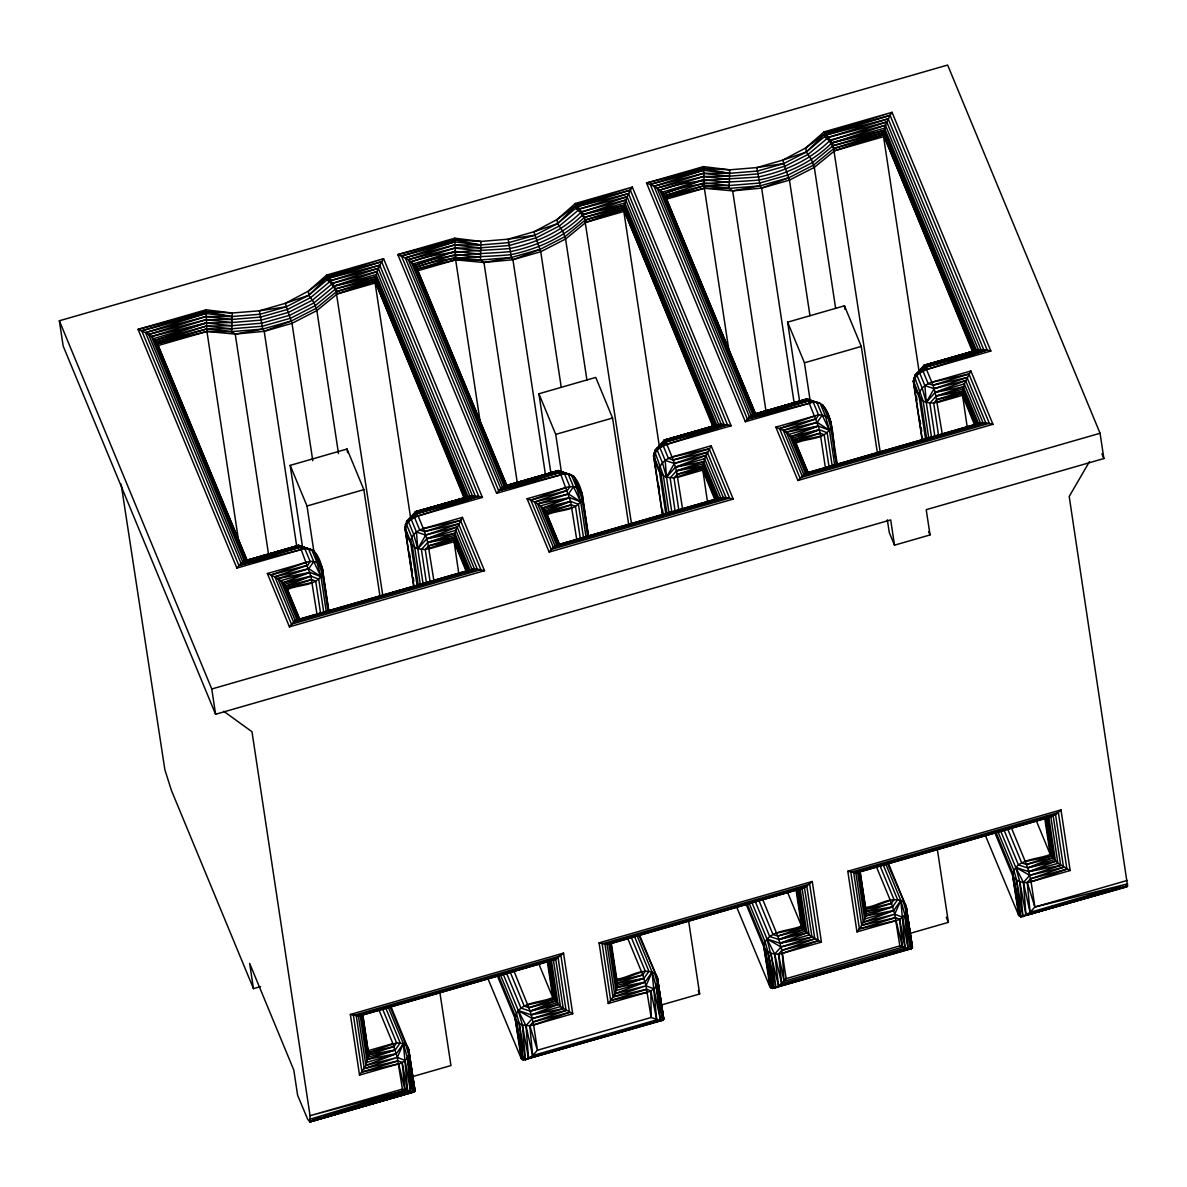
<?xml version="1.0" encoding="UTF-8"?>
<svg xmlns="http://www.w3.org/2000/svg" width="1187" height="1187" viewBox="0 0 1187 1187"><rect width="100%" height="100%" fill="white"/><g stroke="black" fill="none" stroke-linecap="round" stroke-linejoin="round"><path stroke-width="1.5" d="M413.951 587.802L404.797 527.34L406.592 521.731L418.091 515.915L482.397 497.412L383.594 258.692L381.62 261.733L329.303 277.995L308.843 295.237L286.29 306.795L259.374 310.801L232.266 313.012L206.034 309.807L206.939 331.455L238.795 542.147M662.672 516.197L653.518 455.749L655.313 450.125L666.812 444.324L731.118 425.807L632.315 187.086L630.342 190.128L578.024 206.39L557.564 223.646L534.996 235.189L508.095 239.195L480.987 241.421L454.755 238.201L455.66 259.864L480.601 424.738M922.403 441.43L913.263 380.968L915.043 375.359L926.543 369.543L990.863 351.026L892.045 112.32L890.087 115.362L826.745 134.784L806.285 152.04L783.717 163.583L756.816 167.59L729.708 169.815L703.476 166.61L704.381 188.258L729.59 354.972M482.397 497.412L478.762 496.403L381.62 261.733L377.006 271.6L375.003 281.156L337.197 293.961L316.87 310.593L292.017 323.324L264.211 331.321L235.234 334.096L231.732 331.603L232.266 313.012L205.945 311.573L138.063 329.378L236.881 568.083L301.186 549.566C315.163 544.314 320.713 560.19 322.79 571.051L328.888 611.35M731.118 425.807L727.483 424.798L630.342 190.128L625.727 200.01L623.709 209.55L585.918 222.355L565.591 238.988L540.738 251.718L512.932 259.716L483.955 262.49L480.453 259.998L480.987 241.421L454.666 239.967L397.808 254.597L496.611 493.317L560.932 474.8C574.909 469.548 580.443 485.409 582.535 496.285L588.618 536.583M990.863 351.026L987.213 350.017L890.087 115.362L885.457 125.228L883.454 134.784L834.639 150.764L814.312 167.382L789.459 180.112L761.653 188.11L732.676 190.884L729.174 188.407L729.708 169.815L703.387 168.376L646.529 183.006L745.332 421.711L809.653 403.194C823.63 397.942 829.164 413.818 831.241 424.679L837.339 464.978M638.547 934.54L657.331 977.984L663.726 1018.654L662.687 1020.36L523.23 1059.932L521.197 1058.448L515.217 1018.906C516.597 1001.442 541.376 1002.985 552.771 997.555L560.457 1006.576L572.713 1013.713L563.543 953.102L350.358 1014.47L359.527 1075.096L398.609 1063.834C407.022 1062.454 413.031 1051.489 405.954 1045.079L389.826 1006.146M887.268 862.949L906.052 906.378L912.462 947.256L911.408 948.754L772.485 988.415L769.918 986.857L763.938 947.3C765.318 929.836 790.097 931.38 801.492 925.949L809.178 934.97L821.434 942.122L812.264 881.496L599.079 942.864L608.248 1003.49L647.33 992.243C654.527 990.596 660.818 982.762 656.456 975.506M1089.429 461.669L1069.205 496.478L1127.576 885.962L1020.672 916.735L1018.639 915.251L1012.659 875.694C1014.039 858.231 1038.818 859.774 1050.213 854.343L1057.899 863.364L1070.155 870.516L1060.985 809.89L847.8 871.258L856.969 931.884L896.051 920.637C903.248 918.99 909.539 911.156 905.177 903.915M298.263 547.252L298.664 545.352L314.258 551.08L322.389 573.914L328.205 612.388M260.576 986.59L253.469 988.637L249.656 963.384L293.797 1070.036L297.625 1095.304L307.581 1119.044L309.822 1121.952L310.044 1115.691L251.985 731.741L223.72 711.265M326.633 275.087L383.594 258.692L327.968 276.437L327.3 280.147L331.173 280.473L378.282 268.336L472.411 495.736L415.569 511.701L415.168 513.6L406.592 521.731L408.491 521.776L411.192 519.312L416.192 512.19L472.411 495.736L478.762 496.403L418.091 515.915L415.569 511.701L406.592 521.731L416.192 512.19L475.171 495.825L379.721 265.22L329.303 277.995L326.633 275.087L308.368 291.112L285.384 303.308L259.374 310.801L262.757 329.066L264.211 331.321L296.913 547.504M557.994 472.471L558.394 470.571L574.004 476.313L582.12 499.133L587.936 537.607M663.889 441.994L664.29 440.095L718.639 424.456L727.483 424.798L666.812 444.324L664.29 440.095L655.313 450.125L657.212 450.17L659.913 447.722L664.913 440.6L721.132 424.13L627.003 196.73L579.879 208.867L576.007 208.541L576.689 204.847L575.354 203.481L557.089 219.506L534.105 231.702L508.095 239.195L511.478 257.46L512.932 259.716L545.634 475.898M923.62 367.228L924.02 365.314L978.37 349.675L987.213 350.017L926.543 369.543L924.02 365.314L915.043 375.359L916.943 375.404L919.643 372.941L924.643 365.819L980.863 349.364L886.734 121.964L828.6 137.262L824.728 136.935L825.41 133.241L824.075 131.891L805.81 147.9L782.827 160.111L756.816 167.59L760.199 185.855L761.653 188.11L794.073 402.467M362.643 1013.713L368.682 1054.753L365.878 1065.466L359.527 1075.096M458.939 574.701L453.835 539.818L455.853 530.277L462.426 517.369L484.504 570.695L289.435 626.855L267.372 573.529L306.454 562.267C313.175 559.893 322.819 562.534 322.79 571.051C320.267 586.793 297.922 583.989 287.313 589.687C284.568 581.022 275.236 576.585 267.372 573.529M610.311 1034.856L663.637 1019.514L657.539 983.622L654.675 973.488C642.523 966.604 628.917 977.984 616.721 979.141C619.11 987.985 613.634 996.872 608.248 1003.49M707.66 503.095L702.556 468.227L704.559 458.672L711.147 445.763L733.225 499.089L549.18 552.074L527.102 498.748L566.184 487.501C572.906 485.127 582.55 487.768 582.535 496.285C579.998 512.012 557.653 509.208 547.044 514.921C544.314 506.255 534.966 501.804 527.102 498.748M859.863 870.635L865.442 907.536C867.816 916.394 862.341 925.266 856.969 931.884M967.39 428.314L962.286 393.446L964.304 383.905L970.892 370.997L992.955 424.323L797.901 480.483L775.823 427.142L814.905 415.895C822.68 412.646 833.6 418.047 830.841 427.528L836.39 464.176M387.956 1006.398L403.372 1043.64L397.289 1057.424L402.438 1089.102L412.794 1092.218L415.02 1090.452L407.734 1047.112M636.677 934.792L652.093 972.049L646.01 985.818L651.144 1017.496L660.521 1020.612L662.687 1020.36L657.539 983.622M885.398 863.186L900.814 900.443L894.716 914.227L899.865 945.891L910.236 949.006L911.408 948.754L906.26 912.017L903.396 901.883C891.244 894.998 877.638 906.378 865.442 907.536M796.314 446.98L795.765 443.315C806.67 437.78 824.698 440.318 830.841 427.528L827.977 417.409L822.725 404.708L821.374 404.678C836.331 419.886 831.479 445.066 837.013 464.043M423.062 583.603L417.794 548.795L425.658 535.055L458.568 523.897L477.278 569.107L484.504 570.695M671.783 511.998L666.515 477.189L674.379 463.449L707.289 452.292L725.999 497.516L733.225 499.089M931.513 437.231L926.261 402.423L934.11 388.668L967.019 377.525L985.729 422.735L992.955 424.323M289.435 626.855L293.56 622.003L274.85 576.778L307.596 565.249L310.178 561.555L304.925 548.854L300.163 547.281L241.006 563.231L236.881 568.083M206.034 309.807L138.063 329.378L145.556 332.642L241.006 563.231L244.344 560.991L298.664 545.352L308.501 548.884L313.754 561.585L308.754 568.707L277.877 578.603L295.266 620.638L293.56 622.003L477.278 569.107L472.011 569.345L295.266 620.638L474.518 569.033L457.114 526.998L425.658 535.055L416.444 532.013L411.192 519.312M475.171 495.825L417.052 513.63L414.471 517.324L419.723 530.025L424.486 531.598L458.568 523.897M549.18 552.074L553.29 547.222L534.58 502.012L567.327 490.468L569.908 486.789L564.656 474.088L559.893 472.515L500.736 488.465L496.611 493.317M454.755 238.201L397.808 254.597L405.286 257.861L500.736 488.465L504.089 486.225L558.394 470.571L568.232 474.103L573.499 486.804L568.484 493.926L537.607 503.837L554.997 545.857L553.29 547.222L725.999 497.516L720.732 497.739L554.997 545.857L723.239 497.427L705.835 455.407L674.379 463.449L665.165 460.408L659.913 447.722M586.927 380.063L565.591 238.988L562.786 231.242L557.564 223.646L557.089 219.506L576.689 204.847L578.024 206.39L628.442 193.615L723.892 424.219L665.773 442.039L663.192 445.718L668.444 458.419L673.207 459.992L707.289 452.292M775.823 427.142L783.301 430.406L816.048 418.863L818.629 415.183L813.377 402.482L808.614 400.909L749.457 416.86L745.332 421.711M703.476 166.61L646.529 183.006L654.007 186.27L749.457 416.86L752.795 414.619L807.115 398.98L816.953 402.512L822.22 415.198L817.205 422.335L786.328 432.231L783.301 430.406L817.205 422.335L829.461 430.287L834.713 465.096M362.688 1015.063L368.682 1054.753L394.025 1046.548L396.606 1042.869L403.372 1043.64L405.954 1045.079L408.818 1055.213L414.753 1091.387L309.822 1121.952L413.966 1091.966L408.818 1055.213L412.794 1092.218L309.822 1121.952M403.372 1043.64L407.69 1091.343L310.356 1121.225L412.794 1092.218L407.423 1057.973L403.372 1043.64L396.295 1053.715L365.878 1065.466L358.4 1016.102L350.358 1014.47M835.648 308.457L814.312 167.382L811.507 159.637L806.285 152.04L805.81 147.9L825.41 133.241L826.745 134.784L888.173 118.848L983.637 349.453L925.504 367.258L922.922 370.952L928.175 383.638L932.937 385.211L967.019 377.525M611.142 942.241L617.403 983.148L642.731 974.942L645.327 971.263L631.306 937.404M662.687 1020.36L656.144 986.367L652.093 972.049L645.016 982.124L614.599 993.875L607.121 944.496L599.079 942.864M859.848 870.056L866.124 911.542L891.452 903.352L894.048 899.657L880.027 865.798M747.202 903.915L764.027 944.54L772.485 988.415L912.195 948.19L906.26 912.017L910.236 949.006L904.865 914.762L900.814 900.443L893.737 910.518L863.32 922.269L855.842 872.89L847.8 871.258M797.901 480.483L805.365 473.376L980.477 422.973L985.729 422.735L802.011 475.631L783.301 430.406M748.952 902.758L765.066 941.706L767.944 951.826L774.191 988.267L778.627 986.16L786.165 978.622L899.865 945.891M563.543 953.102L555.768 959.274L358.4 1016.102L362.08 1014.306L368.519 1056.964L395.182 1050.005L400.182 1042.883L385.478 1007.333M812.264 881.496L804.489 887.668L607.121 944.496L610.801 942.701L617.24 985.358L643.903 978.414L648.903 971.278L634.184 935.727M434.071 581.853L427.75 542.459L454.369 535.515L468.954 570.784L468.108 571.808L453.998 537.726L427.75 542.459L421.415 549.566L426.4 582.535M418.328 585.606L412.23 545.308L404.797 527.34C407.601 534.966 408.966 545.827 417.794 548.795L426.771 538.764L457.114 526.998M453.998 537.726L428.537 545.916L425.258 549.596L417.794 548.795L413.744 534.476L408.491 521.776L406.547 524.52L405.405 530.114L413.996 586.912M667.049 514.001L660.951 473.702L653.518 455.749C656.307 463.36 657.687 474.221 666.515 477.189L675.492 467.159L705.835 455.407M716.117 498.51L702.704 466.12L677.258 474.31L673.979 477.99L666.515 477.189L662.465 462.871L657.212 450.17L655.269 452.915L654.126 458.508L662.717 515.306M926.78 439.235L920.697 398.921L913.263 380.968C916.052 388.579 917.417 399.455 926.261 402.423L935.222 392.378L965.58 380.626L982.97 422.646L803.718 474.251L786.328 432.231L818.318 426.044L829.461 430.287L825.395 415.954L820.143 403.268L807.753 399.47L751.163 415.495L657.034 188.08L654.007 186.27L703.327 170.32L729.263 173.347L757.514 171.032L783.717 163.583L789.459 180.112L809.964 315.683M976.56 425.436L962.449 391.354L937.003 399.544L933.709 403.209L926.261 402.423L922.195 388.09L916.943 375.404L914.999 378.134L913.856 383.742L922.447 440.525M500.231 974.364L516.36 1013.297L519.223 1023.431L525.485 1059.872L532.651 1055.569L529.803 1025.687L533.097 1022.007L566.08 1010.478L558.127 957.924L356.293 1016.027L364.246 1068.582L398.075 1060.881L402.141 1062.439L407.69 1091.343L310.43 1119.104L405.108 1090.363L402.141 1062.439M900.814 900.443L905.132 948.146L781.699 983.667L778.524 954.081L781.818 950.401L814.801 938.872L806.848 886.318L605.014 944.422L612.967 996.976L646.796 989.275L650.862 990.833L656.737 1019.856L532.651 1055.569L525.96 1025.657L518.289 1010.567L502.873 973.31M997.673 831.167L1013.787 870.101L1016.665 880.235L1022.927 916.661L1030.093 912.358L1027.245 882.475L1030.524 878.81L1063.522 867.267L1055.569 814.712L1060.985 809.89M532.651 1055.569L537.444 1050.228L651.144 1017.496L650.862 990.833M1127.279 880.428L1034.886 907.031L1030.093 912.358L1023.402 882.445L1015.731 867.356L1000.315 830.114M657.598 447.677L655.313 450.125L664.913 440.6L723.892 424.219M917.328 372.896L915.043 375.359L924.643 365.819L983.637 349.453M312.789 460.719L292.017 323.324L286.29 306.795L260.087 314.229L231.821 316.543L205.885 313.516L145.556 332.642L148.583 334.467L205.959 319.733L231.613 319.451L260.636 317.063L287.551 309.421L310.727 297.551L331.173 280.473L379.721 265.22M561.243 387.288L540.738 251.718L534.996 235.189L508.808 242.638L480.542 244.952L454.606 241.925L405.286 257.861L408.313 259.686L454.68 248.128L480.334 247.846L509.357 245.472L536.272 237.815L559.448 225.96L579.879 208.867L628.442 193.615M755.763 414.367L665.952 197.398L662.198 192.22L657.034 188.08L703.401 176.522L729.041 176.24L758.078 173.866L784.993 166.21L808.154 154.355L828.6 137.262L888.173 118.848M316.899 613.679L310.86 576.125L301.186 549.566L238.899 565.457L141.772 330.787L205.945 311.573L231.821 316.543L205.87 316.543L148.583 334.467L151.432 336.544L206.108 322.968L231.48 322.538L261.199 320.104L288.753 312.27L312.493 300.133L332.909 283.189L378.282 268.336M576.63 538.898L570.591 501.344L560.932 474.8L498.644 490.676L401.503 256.006L454.666 239.967L480.542 244.952L454.591 244.937L408.313 259.686L411.177 261.778C443.166 250.249 476.61 251.318 509.92 248.498C536.212 242.979 561.258 231.569 580.621 212.651L627.003 196.73M816.953 402.512L818.258 403.224L807.115 398.98L752.795 414.619L659.898 190.172C691.887 178.643 725.331 179.712 758.641 176.893C784.933 171.373 809.964 159.978 829.342 141.045L886.734 121.964M434.472 506.997L415.213 512.176L469.918 496.062L377.006 271.6L334.452 286.022L314.065 302.833L289.865 315.223L261.763 323.205L231.45 325.698L206.33 326.099L155.274 340.254L151.432 336.544L205.959 319.733L231.48 322.538M681.442 435.866L663.934 440.57L718.639 424.456L625.727 200.01L582.58 215.04C562.831 234.343 537.296 245.976 510.484 251.614C478.198 254.611 445.629 252.623 415.005 265.473L411.177 261.778L454.68 248.128L480.201 250.932M941.187 361.085L923.664 365.804L978.37 349.675L885.457 125.228L831.286 143.449C811.552 162.738 786.017 174.37 759.205 180.009C726.919 183.006 694.35 181.017 663.726 193.882L755.852 415.079L665.002 195.603L703.772 182.902L728.981 185.558L759.725 183.035L788.242 174.934L812.798 162.367L833.155 145.66L883.974 130.466L975.313 351.115L974.453 352.138L883.603 132.677L833.155 145.66L826.745 134.784M512.932 259.716L540.263 249.285L565.042 236.599L585.369 219.951L623.872 207.443L714.722 426.919L716.725 425.124L624.792 202.992L583.173 214.417L576.007 208.541M415.213 512.176L466.862 497.487L375.522 276.838L335.713 288.856L315.356 305.578L290.815 318.146L262.297 326.247L231.539 328.769L206.612 328.977L156.55 341.99L155.274 340.254L206.108 322.968L231.45 325.698M264.211 331.321L291.542 320.891L316.321 308.205L336.648 291.542L375.151 279.049L466.001 498.525M663.934 440.57L715.568 425.896L624.243 205.247L584.167 217.547C564.122 237.133 538.215 248.929 511.018 254.641C479.088 257.92 446.831 255.279 416.281 267.209L415.005 265.473L454.829 251.362L480.171 254.092M761.653 188.11L788.984 177.679L813.763 164.993L834.09 148.345L883.603 132.677M381.62 261.733L327.968 276.437L308.843 295.237L285.384 303.308L286.29 306.795M575.354 203.481L632.315 187.086L576.689 204.847L557.564 223.646L534.105 231.702L534.996 235.189M824.075 131.891L892.045 112.32L825.41 133.241L806.285 152.04L782.827 160.111L783.717 163.583M462.426 517.369L423.344 528.616C417.112 530.53 410.227 535.604 410.657 542.815L417.038 584.954M711.147 445.763L672.065 457.01C665.833 458.924 658.933 463.998 659.378 471.209L666.026 515.173M970.892 370.997L931.795 382.244C925.563 384.143 918.679 389.217 919.124 396.443L925.771 440.407M327.968 276.437L308.368 291.112L308.843 295.237L314.065 302.833L316.87 310.593L338.488 453.493M466.862 497.487L468.019 496.715L376.071 274.598L334.452 286.022L327.3 280.147M824.728 136.935L831.894 142.826L884.523 128.226L976.471 350.343L923.664 365.804M548.943 961.44L554.952 1001.131L530.203 1011.146L520.989 1008.104L506.285 972.554M797.397 888.039L803.673 929.525L778.924 939.54L769.71 936.498L754.991 900.948M1046.118 816.433L1052.394 857.919L1027.645 867.934L1018.431 864.908L1003.712 829.357M299.614 619.406L285.844 586.126L310.86 576.125L318.724 579.122L323.992 613.931M559.344 544.625L545.575 511.36L570.591 501.344L578.455 504.356L583.722 539.165M786.328 432.231L794.296 439.754L819.312 429.739L827.176 432.751L832.161 465.719M513.882 970.847L530.203 1011.146L556.436 1002.867L549.982 960.209L551.421 960.387L558.083 1004.514L531.316 1014.855L518.289 1010.567L522.354 1024.885L528.586 1058.596L660.521 1020.612L656.144 986.367M789.845 891.155L800.127 888.796L806.804 932.923L780.037 943.25L767.01 938.962L752.291 903.411M905.132 948.146L899.583 919.228L895.517 917.67L861.688 925.37L853.735 872.816L1055.569 814.712L1048.848 817.19L1055.525 861.317L1028.758 871.644L1015.731 867.356L1019.781 881.689L1026.028 915.385L1127.042 886.689L1126.107 885.932M299.955 620.222L298.249 619.48L283.04 582.743L309.866 572.416L320.994 576.659L326.262 611.468M559.685 545.441L557.994 544.714L542.785 507.977L569.612 497.635L580.74 501.893L585.992 536.702M942.523 435.481L935.222 392.378L964.304 383.905L980.477 422.973L805.365 473.376L789.192 434.308L818.318 426.044L819.312 429.739L793.02 438.018L807.62 473.287L806.715 473.109L791.506 436.371L818.318 426.044L807.753 399.47L749.457 416.86M310.356 1121.225L410.672 1092.099L405.153 1060.436L397.289 1057.424L392.882 1043.581L368 1050.732L368.534 1052.646L396.606 1042.869L382.585 1009.009M642.731 974.942L641.603 971.975L617.255 981.041L642.731 974.942L646.01 985.818L653.874 988.83L660.521 1020.612M891.452 903.352L890.324 900.369L865.976 909.435L891.452 903.352L894.716 914.227L902.595 917.225L908.114 948.888L778.627 986.16L767.01 938.962L781.016 946.959L814.801 938.872M430.243 582.565L425.258 549.596L453.835 539.818L466.936 571.466M678.964 510.959L673.979 477.99L702.556 468.227L715.657 499.861M938.694 436.193L933.709 403.209L962.286 393.446L975.388 425.08M418.091 515.915L423.344 528.616L460.467 520.41L480.869 569.686L291.468 624.214L271.066 574.938L306.454 562.267M666.812 444.324L672.065 457.01L709.188 448.805L729.59 498.08L551.198 549.447L530.797 500.157L566.184 487.501M926.543 369.543L931.795 382.244L968.918 374.024L989.32 423.314L799.919 477.842L779.518 428.552L814.905 415.895M663.726 193.882L703.55 179.771L728.892 182.486M496.997 974.883L515.217 1018.906C518.482 1025.523 527.132 1026.785 533.631 1024.974L569.493 1012.318L560.932 955.713L353.414 1015.464L361.976 1072.054L398.609 1063.834L405.108 1090.363L310.044 1115.691L402.438 1089.102M647.33 992.243L610.682 1000.463L602.135 943.858L809.653 884.122L818.214 940.712L782.352 953.369C775.853 955.179 767.203 953.918 763.938 947.3L745.718 903.277M995.136 833.378L1012.659 875.694C1015.924 882.312 1024.574 883.573 1031.073 881.763L1066.935 869.107L1058.374 812.516L850.842 872.252L859.403 928.857L896.051 920.637L902.55 947.167L784.013 981.278L778.524 954.081M470.111 570.012L472.011 569.345L455.853 530.277L426.771 538.764L427.75 542.459L454.903 533.275L470.111 570.012L296.913 619.762L280.74 580.695L309.866 572.416L277.877 578.603M682.792 510.247L676.471 470.868L703.075 463.909L717.675 499.178L718.832 498.406L703.624 461.669L676.471 470.868L670.136 477.96L675.121 510.944M962.449 391.354L936.202 396.087L962.82 389.143L977.42 424.412L978.578 423.64L963.354 386.888L936.202 396.087L929.866 403.194L934.852 436.163M361.427 1015.093L368.104 1059.205L395.182 1050.005L368.682 1054.753M510.262 972.257L524.268 1006.116L529.031 1007.689L553.691 999.335L547.815 960.402M610.148 943.487L616.825 987.614L643.903 978.414L617.403 983.148M758.968 900.651L772.989 934.51L777.752 936.083L802.412 927.73L796.522 888.796M1027.245 882.475L1034.886 907.031L1127.65 883.84L1030.093 912.358L1127.576 885.962L1026.028 915.385L1023.402 882.445L1029.737 875.353L1060.688 865.442L1053.21 816.077L855.842 872.89L858.869 871.881L865.546 916.008L892.624 906.809L897.624 899.687L882.905 864.121M1007.689 829.045L1021.71 862.904L1026.473 864.477L1051.133 856.124L1045.243 817.205M364.246 1068.582L397.289 1057.424L365.878 1065.466M612.967 996.976L646.01 985.818L614.599 993.875M861.688 925.37L894.716 914.227L863.32 922.269M299.896 619.555L286.794 587.921L311.647 579.568L315.712 581.126L320.698 614.109M559.626 544.774L546.524 513.14L571.377 504.801L575.458 506.359L580.161 537.503M791.506 436.371L819.312 429.739L820.098 433.196L794.296 439.754L795.245 441.534L820.098 433.196L824.179 434.754L829.164 467.723M507.131 486.685L416.281 267.209L455.051 254.508L480.26 257.164M368.104 1059.205L396.295 1053.715L367.228 1062.202L360.195 1015.76L555.768 959.274L563.246 1008.653L532.295 1018.55L525.96 1025.657L528.586 1058.596M616.825 987.614L645.016 982.124L615.934 990.596L608.916 944.169L804.489 887.668L811.967 937.047L781.016 946.959L774.681 954.051L778.627 986.16M247.4 561.451L156.55 341.99L206.33 326.099L231.539 328.769M657.034 188.08L703.312 173.332L729.263 173.347L703.387 168.376L650.224 184.415L747.365 419.07L809.653 403.194M659.898 190.172L703.401 176.522L728.922 179.326M423.344 528.616L424.486 531.598L460.467 520.41M672.065 457.01L673.207 459.992L709.188 448.805M931.795 382.244L932.937 385.211L968.918 374.024M361.976 1072.054L398.075 1060.881M610.682 1000.463L646.796 989.275M859.403 928.857L895.517 917.67M264.953 556.065L298.323 545.827L306.187 548.839M508.882 486.136L514.149 484.519M528.2 480.216L533.467 478.598M536.984 477.515L558.053 471.061L565.917 474.058M771.654 410.227L776.921 408.61M780.438 407.527L806.774 399.455L754.146 414.352L662.198 192.22L703.55 179.771M416.281 267.209L417.23 268.989L455.333 257.386L480.453 259.998L511.478 257.46L540.263 249.285M667.02 202.829L665.952 197.398L704.054 185.78L728.981 185.558M315.935 1119.059L321.217 1117.457M454.829 251.362L413.477 263.826L505.425 485.943L558.053 471.061L504.089 486.225L411.177 261.778M156.55 341.99L157.5 343.77L206.612 328.977L231.732 331.603L262.757 329.066L291.542 320.891M206.108 322.968L153.746 338.592L245.694 560.724L298.323 545.827L244.344 560.991L151.432 336.544M241.006 563.231L299.302 545.842L311.691 549.64L316.944 562.341L320.994 576.659L308.754 568.707L274.85 576.778M500.736 488.465L559.032 471.076L571.422 474.859L576.674 487.56L580.74 501.893L568.484 493.926L534.58 502.012M238.899 565.457L300.163 547.281L301.186 549.566M498.644 490.676L559.893 472.515L560.932 474.8M747.365 419.07L808.614 400.909M148.583 334.467L242.712 561.866L298.664 545.352L245.694 560.724M408.313 259.686L502.442 487.1L558.394 470.571L505.425 485.943M751.163 415.495L807.115 398.98L754.146 414.352M1043.507 910.058L1020.672 916.735L1012.748 872.949L995.923 832.31M1047.023 909.034L1068.122 902.877M1071.624 901.853L1076.906 900.31M1083.924 898.247L1096.224 894.657M1099.741 893.633L1105.023 892.09M1112.041 890.042L1120.825 887.475L1115.528 888.826M894.508 545.174L890.695 519.906L215.589 714.262L63.163 346.04L59.35 320.772L947.641 65.048L1100.067 433.27L1103.88 458.538L926.216 509.683L930.044 534.936L894.508 545.174L889.256 532.473L887.342 519.847M666.471 199.164L704.381 188.258L729.174 188.407L760.199 185.855L788.984 177.679M302.626 547.711L290.177 465.378L347.034 449.012L363.845 489.637L379.899 595.77M550.798 472.456L538.898 393.772L595.755 377.407L612.566 418.032L628.902 526.004M799.801 402.69L787.619 322.167L844.461 305.801L861.287 346.441L877.608 454.398M313.917 551.747L307.003 506.003L363.845 489.637M561.525 472.827L555.724 434.397L612.566 418.032M810.246 401.221L804.445 362.807L861.287 346.441M429.086 548.884L453.953 541.717L466.254 571.437M677.807 477.278L702.674 470.111L714.975 499.831M937.537 402.497L962.405 395.345L974.705 425.05M300.934 619.154L468.954 570.784M560.665 544.373L715.909 499.682M809.386 472.782L830.618 466.669M834.149 465.645L975.64 424.916M215.589 714.262L211.776 688.994L1100.067 433.27M369.157 1012.259L378.03 1009.707M381.576 1008.698L386.888 1007.155M393.98 1005.122L402.853 1002.57M406.399 1001.546L415.257 998.994M418.803 997.97L440.08 991.842M443.626 990.833L448.938 989.305M456.031 987.258L464.889 984.706M484.4 979.097L493.258 976.545M496.804 975.521L502.116 973.993M509.208 971.945L518.081 969.393M521.627 968.369L526.939 966.841M534.031 964.794L542.889 962.256M612.566 942.196L621.424 939.644M624.97 938.62L630.297 937.092M637.389 935.044L658.651 928.917M662.198 927.908L674.617 924.332M678.163 923.308L683.475 921.78M690.567 919.732L695.879 918.204M702.971 916.171L708.298 914.628M715.39 912.595L720.702 911.067M727.794 909.019L736.667 906.467M740.198 905.444L745.525 903.915M752.617 901.868L761.475 899.316M765.021 898.307L770.348 896.764M777.44 894.731L786.298 892.179M864.833 869.567L859.507 871.095L865.961 913.753L892.624 906.809L866.124 911.542M868.38 868.543L877.238 865.991M884.33 863.958L893.203 861.406M896.734 860.382L902.061 858.854M909.153 856.806L918.011 854.254M921.557 853.23L926.884 851.702M933.976 849.669L942.834 847.117M946.38 846.094L955.238 843.542M958.784 842.518L964.111 840.989M971.203 838.942L980.061 836.39M983.608 835.381L988.919 833.838M996.012 831.805L1004.885 829.253M1008.431 828.229L1013.743 826.701M1020.835 824.653L1042.112 818.54M529.803 1025.687L537.444 1050.228L533.631 1024.974L572.713 1013.713M821.434 942.122L782.352 953.369L784.013 981.278M1034.886 907.031L1031.073 881.763L1070.155 870.516M411.859 1076.817L450.941 1065.555L439.665 990.997M660.58 1005.211L699.662 993.964L688.668 921.216M909.301 933.605L948.383 922.358L937.389 849.61M763.938 947.3L771.001 987.97L774.547 986.961M793.999 981.352L799.296 979.824M855.886 963.532L861.183 962.019M880.635 956.41L885.947 954.882M498.481 975.521L515.306 1016.146L523.23 1059.932L606.765 1035.88M976.471 350.343L924.02 365.314L980.863 349.364M716.725 425.124L664.29 440.095L721.132 424.13M468.019 496.715L415.569 511.701L472.411 495.736M1087.025 897.046L1095.898 894.523M1099.459 893.514L1104.785 892.001M502.442 487.1L559.032 471.076L559.893 472.515M242.712 561.866L299.302 545.842L300.163 547.281M1127.042 886.689L1020.672 916.735L1016.665 880.235M312.404 1120.202L321.232 1117.724M324.763 1116.73L330.06 1115.246M337.108 1113.258L354.765 1108.287M358.296 1107.293L414.753 1091.387L409.218 1052.365M925.504 367.258L987.213 350.017M665.773 442.039L727.483 424.798M417.052 513.63L478.762 496.403M825.41 133.241L890.087 115.362M829.342 141.045L834.016 148.42L883.454 134.784L973.266 351.753M576.689 204.847L630.342 190.128M580.621 212.651L585.31 220.025L623.709 209.55L713.535 426.519M331.9 284.242L336.589 291.616L375.003 281.156L464.814 498.125M141.772 330.787L205.885 313.516M885.457 125.228L830.351 139.977L827.116 138.849M944.689 360.151L949.941 358.741M953.443 357.791L958.695 356.382M962.197 355.447L967.45 354.023M684.944 434.917L690.196 433.507M693.698 432.572L698.95 431.163M650.224 184.415L703.327 170.32M401.503 256.006L454.606 241.925M145.556 332.642L205.87 316.543L231.613 319.451M1031.073 881.763L1030.524 878.81L1066.935 869.107M786.165 978.622L781.818 950.401L818.214 940.712M533.631 1024.974L533.097 1022.007L569.493 1012.318M779.518 428.552L816.048 418.863M530.797 500.157L567.327 490.468M271.066 574.938L307.596 565.249M654.007 186.27L703.312 173.332L729.041 176.24M405.286 257.861L454.591 244.937L480.334 247.846M625.727 200.01L581.63 211.583L578.395 210.455M377.006 271.6L332.909 283.189L329.674 282.046M965.58 380.626L934.11 388.668L924.896 385.641L919.643 372.941M545.575 511.36L571.377 504.801M285.844 586.126L311.647 579.568M1011.324 827.651L1026.473 864.477L1052.394 857.919M762.603 899.242L777.752 936.083L803.673 929.525M529.031 1007.689L554.952 1001.131M665.002 195.603L704.054 185.78L729.174 188.407M578.024 206.39L584.434 217.251L623.872 207.443M329.303 277.995L335.713 288.856L375.151 279.049M262.757 329.066L235.234 334.096L206.939 331.455L158.019 345.551L157.5 343.77L206.939 331.455L231.732 331.603M937.003 399.544L962.286 393.446M677.258 474.31L702.556 468.227M428.537 545.916L453.835 539.818M1063.522 867.267L1029.737 875.353L1015.731 867.356M368.534 1052.646L394.025 1046.548M566.08 1010.478L532.295 1018.55L518.289 1010.567M831.894 142.826L883.974 130.466M665.952 197.398L704.381 188.258L732.676 190.884L760.199 185.855M511.478 257.46L483.955 262.49L455.66 259.864L417.75 270.77L417.23 268.989L455.66 259.864L480.453 259.998M542.785 507.977L570.591 501.344L544.299 509.624L558.899 544.892M283.04 582.743L310.86 576.125L284.568 584.39L299.169 619.659M1055.525 861.317L1027.645 867.934L1026.473 864.477M806.804 932.923L778.924 939.54L777.752 936.083M558.083 1004.514L530.203 1011.146L533.097 1022.007M583.173 214.417L624.243 205.247M334.452 286.022L375.522 276.838M795.765 443.315L795.245 441.534L820.632 436.163L820.098 433.196M546.524 513.14L571.911 507.754M286.794 587.921L312.181 582.535M1025.331 861.51L1051.133 856.124M776.624 933.101L802.412 927.73M527.903 1004.706L553.691 999.335M963.354 386.888L935.222 392.378L932.937 385.211M703.624 461.669L675.492 467.159L673.207 459.992M454.903 533.275L426.771 538.764L424.486 531.598M537.607 503.837L569.612 497.635L540.471 505.914L556.644 544.981L557.994 544.714L720.732 497.739L704.559 458.672L675.492 467.159L676.471 470.868L702.704 466.12M1060.688 865.442L1028.758 871.644L1027.645 867.934L1053.878 859.655L1047.424 816.997M865.546 916.008L893.737 910.518L864.655 918.99L857.637 872.564L1050.866 816.938L1057.899 863.364L1028.758 871.644L1030.524 878.81M811.967 937.047L780.037 943.25L778.924 939.54L805.157 931.261L798.703 888.603M563.246 1008.653L531.316 1014.855L560.457 1006.576L553.424 960.135L551.421 960.387M800.127 888.796L802.145 888.529L809.178 934.97L780.037 943.25L781.818 950.401M823.823 406.726L825.395 409.203M575.101 478.316L581.927 493.51L588.025 533.809M405.212 524.491L406.547 524.52L411.8 537.207L414.664 547.341L420.213 583.989M808.347 400.049L814.638 402.452M568.232 474.103L569.537 474.83M308.501 548.884L309.792 549.596M316.929 555.59L315.356 553.097L322.196 568.276L328.562 610.415M1018.639 915.251L985.121 834.847M888.366 863.275L906.052 906.378L912.462 947.256L910.77 943.353M769.918 986.857L736.4 906.453M662.702 1016.354L663.726 1018.654L657.331 977.984L639.11 933.976M521.197 1058.448L487.679 978.058M413.981 1087.96L415.02 1090.452L408.625 1049.59L390.924 1006.487M767.01 938.962L774.681 954.051L781.699 983.667M822.22 415.198L829.461 430.287M573.499 486.804L580.74 501.893M313.754 561.585L320.994 576.659M1101.907 453.775L1103.88 458.538M972.554 351.649L883.454 134.784M928.724 531.761L930.044 534.936M1036.192 820.484L1050.213 854.343L1044.901 819.193M787.619 322.167L804.445 362.807M795.245 441.534L808.347 473.168M794.296 439.754L808.406 473.836M946.291 917.269L948.383 922.358M712.823 426.43L623.709 209.55M876.303 866.51L890.324 900.369M787.471 892.09L801.492 925.949L795.913 889.048M538.898 393.772L555.724 434.397M417.23 268.989L507.042 485.973M415.005 265.473L506.345 486.121M698.268 990.566L699.662 993.964M464.102 498.036L375.003 281.156M627.582 938.116L641.603 971.975M538.75 963.696L552.771 997.555L547.192 960.654M290.177 465.378L307.003 506.003M157.5 343.77L247.311 560.739M155.274 340.254L246.614 560.902M378.861 1009.722L392.882 1043.581M59.35 320.772L211.776 688.994M253.469 988.637L171.477 790.557L164.874 769.784L121.133 484.088M833.155 145.66L880.353 453.033M584.434 217.251L631.632 524.639M335.713 288.856L382.911 596.245M834.09 148.345L834.639 150.764L883.558 136.668L919.302 373M585.369 219.951L585.918 222.355L623.828 211.449L659.289 445.941M336.648 291.542L337.197 293.961L375.107 283.04L410.568 517.547M1012.659 875.694L1019.499 916.23L1014.232 878.187M515.217 1018.906L522.072 1059.442L516.79 1021.399M928.946 439.442L923.13 400.969L914.999 378.134L913.664 378.119L914.494 383.609M915.325 389.099L915.874 392.763M916.438 396.428L916.987 400.093M920.029 420.243L920.593 423.907M921.142 427.572L921.691 431.237M844.461 305.801L845.025 309.466M906.052 906.378L912.046 945.935M820.632 436.163L825.618 469.132M732.676 190.884L765.927 410.732M669.201 514.208L663.385 475.735L655.269 452.915L653.933 452.885L654.764 458.375M655.313 462.04L655.862 465.705M658.919 485.869L659.468 489.519M662.524 509.683L663.073 513.348M657.331 977.984L663.325 1017.541M483.955 262.49L517.487 484.162M406.043 529.981L406.592 533.646M409.649 553.795L410.198 557.46M410.747 561.125L411.31 564.789M411.859 568.454L412.408 572.119M413.239 577.624L413.803 581.274M347.034 449.012L347.583 452.662M408.625 1049.59L414.604 1089.132M235.234 334.096L268.766 555.768M657.939 980.759L663.637 1019.514M771.075 953.28L776.016 987.658L767.944 951.826L772.485 988.415M765.511 949.793L771.001 987.97M906.66 909.153L912.195 948.19M519.223 1023.431L523.23 1059.932M899.583 919.228L902.55 947.167M652.093 972.049L656.737 1019.856M904.865 914.762L908.114 948.888M407.423 1057.973L410.672 1092.099M1019.781 881.689L1022.927 916.661M522.354 1024.885L525.485 1059.872M924.896 385.641L926.261 402.423M665.165 460.408L666.515 477.189M416.444 532.013L417.794 548.795"/></g></svg>
